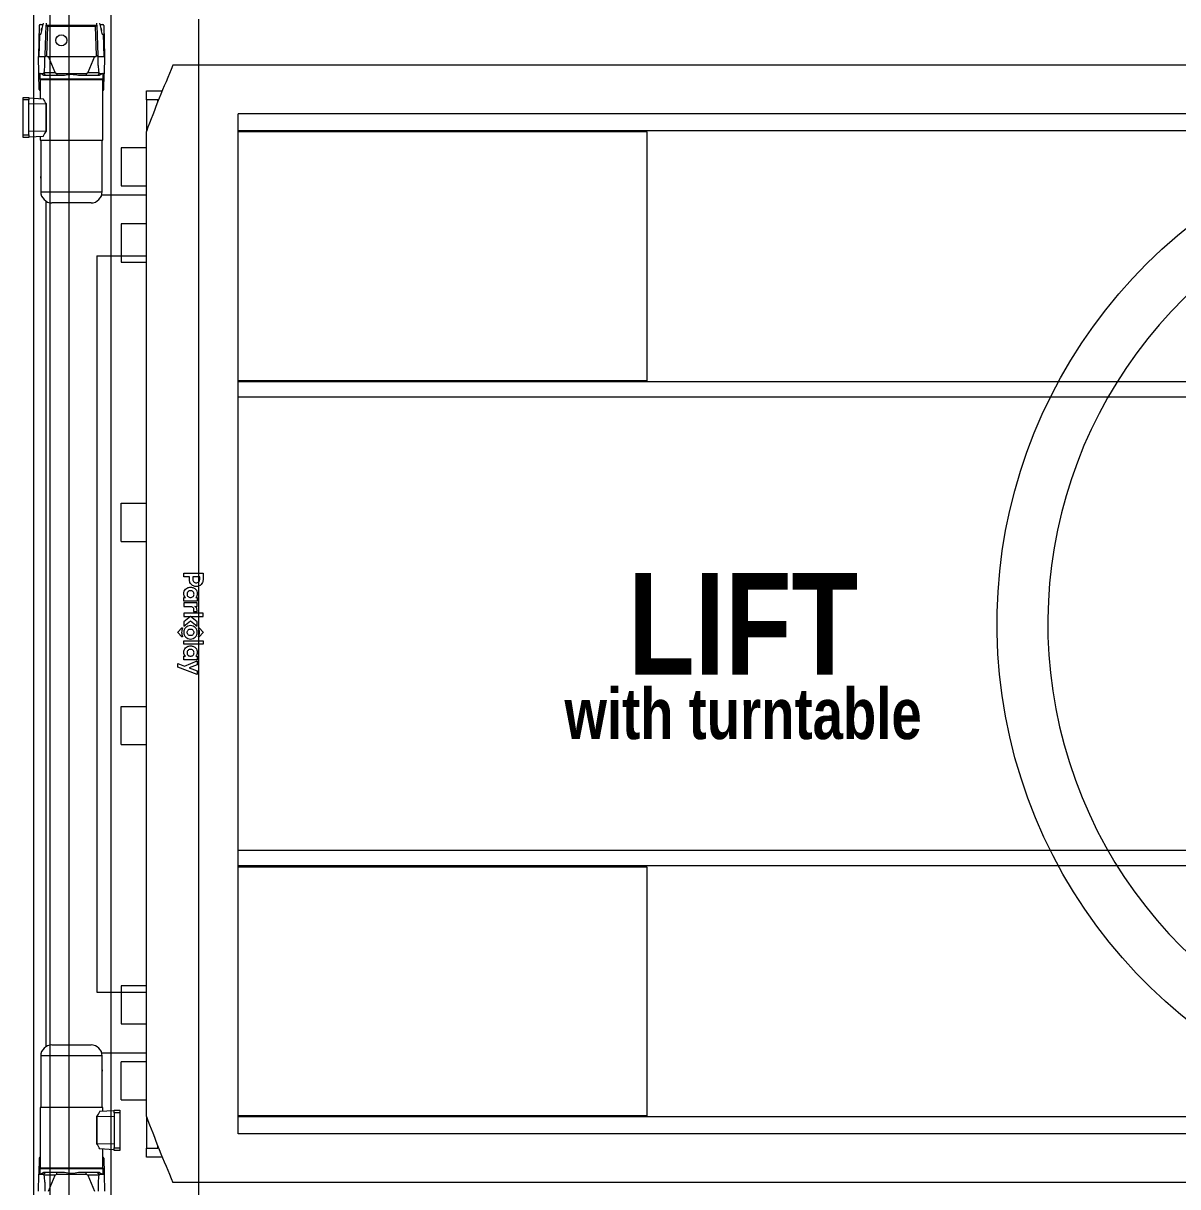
# Model space of a CAD drawing. Header units: inches. Extents: x 0 to 112, y 0 to 46.
# Drawn here: x 9.505 to 11.778, y 22.647 to 24.938 of the extents above; entities that cross this region are included whole.
import ezdxf

# ---------------------------------------------------------------- set-up
doc = ezdxf.new("R2010")
doc.units = ezdxf.units.IN
doc.header["$MEASUREMENT"] = 0
doc.set_wipeout_variables(frame=1)
for name, color, linetype in [('PK24-LABEL', 7, 'Continuous'), ('PK24-LOGO', 7, 'Continuous'), ('PK24E', 7, 'Continuous')]:
    doc.layers.add(name, color=color, linetype=linetype)
for name, color, linetype, true_color in [('PK24E-COMP-PALLET', 132, 'Continuous', 0x00b7c8), ('PK24E-SYS-LIFT', 31, 'Continuous', 0xffcc5a), ('PK24E-SYS-SHELF', 31, 'Continuous', 0xffcc5a)]:
    doc.layers.add(name, color=color, linetype=linetype, true_color=true_color)
doc.layers.add('PK24E-TTARROW', color=20, linetype='Continuous', lineweight=20, true_color=0xf54b32)
doc.styles.add('Impact', font='impact.ttf', dxfattribs={"height": 5})

# ---------------------------------------------------------------- blocks, each defined once
blk = doc.blocks.new('ELIFTTT-CHASIS--TOP-COMP-PKE24')
at = {"layer": 'PK24E-SYS-LIFT', "lineweight": 5}
for p, q in [((-288.64, 117.85), (-288.75, 111.75)), ((-288.44, 118.05), (-287.89, 118.05)), ((-287.46, 111.91), (-287.24, 117.91)), ((-287.22, 118.3), (-287.24, 117.91)), ((-286.95, 117.61), (-287.24, 117.91)), ((-287.24, 117.91), (-277.26, 117.91)), ((-286.95, 117.61), (-287.16, 111.91)), ((-277.55, 117.61), (-286.95, 117.61)), ((-277.26, 117.91), (-277.55, 117.61)), ((-277.34, 111.91), (-277.55, 117.61)), ((-277.26, 117.91), (-277.28, 118.3)), ((-277.26, 117.91), (-277.04, 111.91)), ((-276.61, 118.05), (-276.06, 118.05)), ((-275.86, 117.85), (-275.75, 111.75)), ((-288.56, 116.1), (-288.71, 111.75)), ((-288.54, 115.62), (-288.58, 115.63)), ((-288.56, 116.1), (-288.32, 116.1)), ((-276.18, 116.1), (-275.94, 116.1)), ((-275.79, 111.75), (-275.94, 116.1)), ((-288.62, 114.18), (-288.59, 114.17)), ((-288.83, 111.75), (-288.77, 108.41)), ((-288.83, 111.75), (-287.46, 111.75)), ((-287.53, 109.94), (-287.47, 111.69)), ((-287.47, 111.69), (-287.16, 111.91)), ((-287.46, 111.91), (-287.47, 111.69)), ((-287.09, 111.75), (-287.16, 111.91)), ((-287.09, 111.75), (-286.81, 111.75)), ((-285.44, 108.55), (-286.81, 111.75)), ((-286.81, 111.75), (-277.69, 111.75)), ((-277.69, 111.75), (-279.06, 108.55)), ((-277.69, 111.75), (-277.41, 111.75)), ((-277.41, 111.75), (-277.34, 111.91)), ((-277.03, 111.69), (-277.34, 111.91)), ((-277.04, 111.91), (-277.03, 111.69)), ((-277.04, 111.75), (-275.67, 111.75)), ((-276.97, 109.94), (-277.03, 111.69)), ((-275.73, 108.41), (-275.67, 111.75)), ((-288.77, 108.41), (-288.5, 108.14)), ((-288.77, 108.41), (-287.72, 108.41)), ((-288.64, 105.25), (-288.69, 108.33)), ((-288.5, 108.31), (-288.5, 107.35)), ((-287.72, 108.41), (-287.37, 108)), ((-287.37, 108), (-287.69, 108)), ((-287.67, 108.55), (-285.44, 108.55)), ((-285.07, 108), (-287.37, 108)), ((-285.44, 108.55), (-285.2, 108.41)), ((-285.2, 108.41), (-279.3, 108.41)), ((-285.2, 108.41), (-285.07, 108)), ((-283.65, 108), (-285.07, 108)), ((-279.43, 108), (-280.85, 108)), ((-279.3, 108.41), (-279.43, 108)), ((-277.13, 108), (-279.43, 108)), ((-279.3, 108.41), (-279.06, 108.55)), ((-279.06, 108.55), (-276.83, 108.55)), ((-276.78, 108.41), (-277.13, 108)), ((-276.81, 108), (-277.13, 108)), ((-276.78, 108.41), (-275.73, 108.41)), ((-276, 108.14), (-275.73, 108.41)), ((-276, 107.35), (-276, 108.31)), ((-275.86, 105.25), (-275.81, 108.33)), ((-288.5, 107.35), (-276, 107.35)), ((-288.4, 107.18), (-288.4, 103.44)), ((-288.4, 107.18), (-282.25, 107.18)), ((-282.25, 107.18), (-276.1, 107.18)), ((-276.1, 95.25), (-276.1, 107.18)), ((-291.75, 103.18), (-291.75, 103.68)), ((-291.75, 103.68), (-290.65, 103.68)), ((-291.75, 96.28), (-291.75, 103.18)), ((-290.65, 103.18), (-291.75, 103.18)), ((-290.65, 103.68), (-290.65, 103.18)), ((-290.65, 103.56), (-287.79, 103.41)), ((-290.65, 96.28), (-290.65, 103.18)), ((-288.44, 105.05), (-288.4, 105.05)), ((-276.1, 105.05), (-276.06, 105.05)), ((-290.65, 102.45), (-287.25, 102.38)), ((-287.25, 102.45), (-287.25, 102.38)), ((-287.25, 97.08), (-287.25, 102.38)), ((-287.25, 102.38), (-287.25, 102.38)), ((-287.2, 102.38), (-287.25, 102.38)), ((-287.2, 97.08), (-287.2, 102.38)), ((-161.2, 100.5), (-211.2, 100.5)), ((-211.2, 100.5), (-211.2, 84.5)), ((-161.2, 84.5), (-161.2, 100.5)), ((-291.75, 95.78), (-291.75, 96.28)), ((-291.75, 96.28), (-290.65, 96.28)), ((-290.65, 97), (-287.25, 97.08)), ((-290.65, 96.28), (-290.65, 95.78)), ((-287.25, 97.08), (-287.25, 97.08)), ((-287.25, 97.01), (-287.25, 97.08)), ((-287.2, 97.08), (-287.25, 97.08)), ((-290.65, 95.78), (-291.75, 95.78)), ((-290.65, 95.9), (-287.79, 96.05)), ((-288.4, 96.02), (-288.4, 95.25)), ((-288.4, 95.25), (-276.1, 95.25)), ((-288.3, 95.25), (-288.3, 88.12)), ((-276.2, 85.1), (-276.2, 95.25)), ((-288.3, 88.12), (-288.3, 87.8)), ((-288.3, 87.8), (-288.3, 85.1)), ((-288.3, 85.1), (-276.2, 85.1)), ((-287.25, -83.22), (-287.25, 83.22)), ((-278.4, 82.9), (-286.1, 82.9)), ((-276.28, 84.5), (-259.75, 84.5)), ((-259.75, 72.5), (-259.75, 84.5)), ((-259.75, 84.5), (-254.75, 84.5)), ((-254.75, 72.5), (-254.75, 84.5)), ((-254.75, 84.5), (-249.75, 84.5)), ((-249.75, 84.5), (-249.75, 72.5)), ((-211.2, 84.5), (-249.75, 84.5)), ((-68.85, 84.5), (-161.2, 84.5)), ((-277.25, 72.5), (-277.25, -72.5)), ((-277.25, 72.5), (-259.75, 72.5)), ((-254.75, 72.5), (-259.75, 72.5)), ((-249.75, 72.5), (-254.75, 72.5)), ((-249.75, 72.5), (-81.39, 72.5)), ((-277.25, -72.5), (-259.75, -72.5)), ((-259.75, -84.5), (-259.75, -72.5)), ((-259.75, -72.5), (-254.75, -72.5)), ((-254.75, -84.5), (-254.75, -72.5)), ((-254.75, -72.5), (-249.75, -72.5)), ((-249.75, -72.5), (-249.75, -84.5)), ((-81.39, -72.5), (-249.75, -72.5)), ((-286.1, -82.9), (-278.4, -82.9)), ((-276.28, -84.5), (-259.75, -84.5)), ((-254.75, -84.5), (-259.75, -84.5)), ((-249.75, -84.5), (-254.75, -84.5)), ((-249.75, -84.5), (-231.25, -84.5)), ((-231.25, -84.5), (-231.25, -100.5)), ((-141.25, -84.5), (-68.85, -84.5)), ((-141.25, -84.5), (-141.25, -100.5)), ((-288.3, -85.1), (-288.3, -95.25)), ((-276.2, -85.1), (-288.3, -85.1)), ((-276.2, -87.8), (-276.2, -85.1)), ((-276.2, -88.12), (-276.2, -87.8)), ((-276.2, -95.25), (-276.2, -88.12)), ((-288.4, -95.25), (-288.4, -107.18)), ((-276.1, -95.25), (-288.4, -95.25)), ((-273.85, -95.9), (-276.71, -96.05)), ((-276.1, -96.02), (-276.1, -95.25)), ((-273.85, -96.28), (-273.85, -95.78)), ((-273.85, -95.78), (-272.75, -95.78)), ((-272.75, -95.78), (-272.75, -96.28)), ((-277.3, -97.08), (-277.3, -102.38)), ((-277.3, -97.08), (-277.25, -97.08)), ((-273.85, -97), (-277.25, -97.08)), ((-277.25, -97.01), (-277.25, -97.08)), ((-277.25, -97.08), (-277.25, -102.38)), ((-277.25, -97.08), (-277.25, -97.08)), ((-272.75, -96.28), (-273.85, -96.28)), ((-273.85, -96.28), (-273.85, -103.18)), ((-272.75, -96.28), (-272.75, -103.18)), ((-231.25, -100.5), (-141.25, -100.5)), ((-277.3, -102.38), (-277.25, -102.38)), ((-273.85, -102.45), (-277.25, -102.38)), ((-277.25, -102.38), (-277.25, -102.38)), ((-277.25, -102.45), (-277.25, -102.38)), ((-288.64, -105.25), (-288.69, -108.33)), ((-288.4, -105.05), (-288.44, -105.05)), ((-273.85, -103.56), (-276.71, -103.41)), ((-276.1, -107.18), (-276.1, -103.44)), ((-276.06, -105.05), (-276.1, -105.05)), ((-275.86, -105.25), (-275.81, -108.33)), ((-273.85, -103.18), (-272.75, -103.18)), ((-273.85, -103.68), (-273.85, -103.18)), ((-272.75, -103.68), (-273.85, -103.68)), ((-272.75, -103.18), (-272.75, -103.68)), ((-288.5, -107.35), (-288.5, -108.31)), ((-276, -107.35), (-288.5, -107.35)), ((-282.25, -107.18), (-288.4, -107.18)), ((-276.1, -107.18), (-282.25, -107.18)), ((-276, -108.31), (-276, -107.35)), ((-288.77, -108.41), (-288.83, -111.75)), ((-288.5, -108.14), (-288.77, -108.41)), ((-287.72, -108.41), (-288.77, -108.41)), ((-287.72, -108.41), (-287.37, -108)), ((-287.69, -108), (-287.37, -108)), ((-285.44, -108.55), (-287.67, -108.55)), ((-287.53, -109.94), (-287.47, -111.69)), ((-287.37, -108), (-285.07, -108)), ((-286.81, -111.75), (-285.44, -108.55)), ((-285.2, -108.41), (-285.44, -108.55)), ((-285.2, -108.41), (-285.07, -108)), ((-279.3, -108.41), (-285.2, -108.41)), ((-285.07, -108), (-283.65, -108)), ((-280.85, -108), (-279.43, -108)), ((-279.3, -108.41), (-279.43, -108)), ((-279.43, -108), (-277.13, -108)), ((-279.06, -108.55), (-279.3, -108.41)), ((-279.06, -108.55), (-277.69, -111.75)), ((-276.83, -108.55), (-279.06, -108.55)), ((-276.78, -108.41), (-277.13, -108)), ((-277.13, -108), (-276.81, -108)), ((-276.97, -109.94), (-277.03, -111.69)), ((-275.73, -108.41), (-276.78, -108.41)), ((-275.73, -108.41), (-276, -108.14)), ((-275.67, -111.75), (-275.73, -108.41))]:
    blk.add_line(p, q, dxfattribs=at)
for centre, radius in [((-284.25, 114.91), 1.1), ((0, 0), 109)]:
    blk.add_circle(centre, radius, dxfattribs=at)
for centre, radius, start, end in [((-288.44, 117.85), 0.2, 90, 179), ((-287.75, 117), 0.45, 132.2453, 204.5747), ((-276.75, 117), 0.45, 335.4253, 47.7547), ((-276.06, 117.85), 0.2, 1, 90), ((-282.25, 101.91), 6.25, 77.0707, 102.9293), ((-288.3, 107.35), 0.2, 180, 240), ((-276.2, 107.35), 0.2, 300, 0), ((-288.44, 105.25), 0.2, 181, 270), ((-276.06, 105.25), 0.2, 270, 359), ((-282.25, 106.03), 6.15, 215.6016, 216.4055), ((-282.25, 93.43), 6.15, 143.5945, 144.3984), ((-286.1, 85.1), 2.2, 180, 270), ((-278.4, 85.1), 2.2, 270, 0), ((-286.1, -85.1), 2.2, 90, 180), ((-278.4, -85.1), 2.2, 0, 90), ((-282.25, -93.43), 6.15, 323.5945, 324.3984), ((-282.25, -106.03), 6.15, 35.6016, 36.4055), ((-288.44, -105.25), 0.2, 90, 179), ((-276.06, -105.25), 0.2, 1, 90), ((-288.3, -107.35), 0.2, 120, 180), ((-276.2, -107.35), 0.2, 0, 60), ((-282.25, -101.91), 6.25, 257.0707, 282.9293)]:
    blk.add_arc(centre, radius, start, end, dxfattribs=at)
for centre, major_axis, ratio, start_param, end_param in [((-258.83, 111.06), (0, 29.91), 0.99939, 1.327153, 1.396535), ((-305.67, 111.06), (0, 29.91), 0.99939, 4.886651, 4.956033), ((-259.13, 85.52), (-26.34, 26.35), 0.507159, 0.207962, 0.215452), ((-259.93, 27.64), (-17.65, 106.42), 0.210216, 0.652517, 0.672911), ((-304.57, 27.64), (17.65, 106.42), 0.210212, 5.610299, 5.630699), ((-305.37, 85.52), (26.34, 26.35), 0.507143, 6.067743, 6.075233), ((-282.25, 105.66), (-4.43, 4.6), 0.92858, 1.214489, 1.388243), ((-282.25, 93.8), (4.43, 4.6), 0.92858, 1.75335, 1.927104), ((-282.25, -93.8), (4.43, 4.6), 0.92858, 4.894943, 5.068696), ((-282.25, -105.66), (-4.43, 4.6), 0.92858, 4.356082, 4.529835), ((-259.13, -85.52), (26.34, 26.35), 0.507143, 2.92615, 2.93364), ((-259.93, -27.64), (17.65, 106.42), 0.210212, 2.468706, 2.489106), ((-304.57, -27.64), (-17.65, 106.42), 0.210216, 3.79411, 3.814504), ((-305.37, -85.52), (-26.34, 26.35), 0.507159, 3.349555, 3.357045)]:
    blk.add_ellipse(centre, major_axis=major_axis, ratio=ratio, start_param=start_param, end_param=end_param, dxfattribs=at)
for points, knots in [([(-288.61, 114.18), (-288.61, 114.18), (-288.61, 114.16), (-288.61, 114.22), (-288.6, 114.37), (-288.6, 114.62), (-288.6, 114.9), (-288.59, 115.18), (-288.59, 115.43), (-288.58, 115.58), (-288.58, 115.64), (-288.58, 115.63), (-288.58, 115.63)], [0, 0, 0, 0, 0.000422, 0.125216, 0.249969, 0.374831, 0.499914, 0.625089, 0.750116, 0.875001, 0.999834, 1, 1, 1, 1]), ([(-288.58, 115.24), (-288.58, 115.23), (-288.58, 115.15), (-288.59, 114.97), (-288.6, 114.73), (-288.6, 114.53), (-288.6, 114.43), (-288.6, 114.39)], [0, 0, 0, 0, 0.041978, 0.306281, 0.570431, 0.834353, 1, 1, 1, 1]), ([(-288.58, 114.19), (-288.58, 114.19), (-288.57, 114.2), (-288.56, 114.28), (-288.54, 114.44), (-288.53, 114.66), (-288.51, 114.9), (-288.51, 115.15), (-288.51, 115.36), (-288.52, 115.53), (-288.53, 115.62), (-288.53, 115.62), (-288.54, 115.61)], [0, 0, 0, 0, 0.009511, 0.124893, 0.240611, 0.356456, 0.472081, 0.587302, 0.702221, 0.817124, 0.932235, 1, 1, 1, 1]), ([(-288.26, 116.25), (-288.27, 116.21), (-288.29, 116.14), (-288.31, 116.1), (-288.31, 116.1), (-288.32, 116.1)], [0, 0, 0, 0, 0.432931, 0.865827, 1, 1, 1, 1]), ([(-276.18, 116.1), (-276.19, 116.11), (-276.21, 116.12), (-276.22, 116.18), (-276.23, 116.23), (-276.24, 116.25)], [0, 0, 0, 0, 0.43316, 0.866325, 1, 1, 1, 1]), ([(-288.6, 114.39), (-288.6, 114.33), (-288.6, 114.24), (-288.59, 114.21), (-288.59, 114.2)], [0, 0, 0, 0, 0.571187, 1, 1, 1, 1]), ([(-287.69, 108), (-287.78, 108.05), (-288, 108.18), (-288.21, 108.29), (-288.35, 108.34), (-288.43, 108.36), (-288.47, 108.35), (-288.5, 108.34), (-288.5, 108.31), (-288.5, 108.31)], [0, 0, 0, 0, 0.189659, 0.44506, 0.57653, 0.707999, 0.799497, 0.930008, 1, 1, 1, 1]), ([(-276, 108.31), (-276, 108.31), (-276, 108.34), (-276.02, 108.35), (-276.08, 108.36), (-276.16, 108.34), (-276.27, 108.29), (-276.41, 108.23), (-276.58, 108.14), (-276.73, 108.05), (-276.81, 108)], [0, 0, 0, 0, 0.053259, 0.184632, 0.316005, 0.44367, 0.571338, 0.702705, 0.834078, 1, 1, 1, 1]), ([(-288.3, 87.8), (-288.3, 87.8), (-288.3, 87.81), (-288.3, 87.83), (-288.3, 87.87), (-288.3, 87.92), (-288.3, 87.98), (-288.3, 88.03), (-288.3, 88.08), (-288.3, 88.11), (-288.3, 88.12), (-288.3, 88.12), (-288.3, 88.12)], [0, 0, 0, 0, 0.106425, 0.212833, 0.319705, 0.427399, 0.535627, 0.64388, 0.751778, 0.859172, 0.966191, 1, 1, 1, 1]), ([(-276.2, -87.8), (-276.2, -87.8), (-276.2, -87.81), (-276.2, -87.83), (-276.2, -87.87), (-276.2, -87.92), (-276.2, -87.98), (-276.2, -88.03), (-276.2, -88.08), (-276.2, -88.11), (-276.2, -88.12), (-276.2, -88.12), (-276.2, -88.12)], [0, 0, 0, 0, 0.106425, 0.212833, 0.319704, 0.427399, 0.535627, 0.643879, 0.751778, 0.859172, 0.966191, 1, 1, 1, 1]), ([(-288.5, -108.31), (-288.5, -108.31), (-288.5, -108.34), (-288.48, -108.35), (-288.42, -108.36), (-288.34, -108.34), (-288.23, -108.29), (-288.09, -108.23), (-287.92, -108.14), (-287.77, -108.05), (-287.69, -108)], [0, 0, 0, 0, 0.053259, 0.184632, 0.316005, 0.44367, 0.571338, 0.702705, 0.834078, 1, 1, 1, 1]), ([(-276.81, -108), (-276.72, -108.05), (-276.5, -108.18), (-276.29, -108.29), (-276.15, -108.34), (-276.07, -108.36), (-276.03, -108.35), (-276, -108.34), (-276, -108.31), (-276, -108.31)], [0, 0, 0, 0, 0.189659, 0.44506, 0.57653, 0.707999, 0.799497, 0.930008, 1, 1, 1, 1])]:
    blk.add_open_spline(points, degree=3, knots=knots, dxfattribs=at)
blk = doc.blocks.new('ELIFTTT-TT--TOP-COMP-PKE24')
at = {"layer": 'PK24E-SYS-LIFT', "lineweight": 5}
for p, q in [((-267.5, 103.22), (-267.5, 105)), ((-267.5, 105), (-258.3, 105)), ((-265.25, 103.22), (-267.5, 103.22)), ((-267.5, 103.22), (-267.5, -103.22)), ((-265.25, 94), (-265.25, 103.22)), ((-258.3, 103.22), (-262.25, 103.22)), ((-262.25, 103.22), (-262.25, 94)), ((-258.3, 105), (-258.3, 103.22)), ((-258.3, 103.22), (-258.3, -103.22)), ((-262.25, 94), (-265.25, 94)), ((-265.25, 94), (-265.25, -94)), ((-262.25, 94), (-262.25, -94)), ((-257.8, 75.2), (-257.8, 94.8)), ((-253, 95), (-257.6, 95)), ((-257.6, 95), (-257.6, 75)), ((-253, 75), (-253, 95)), ((-252.8, 94.8), (-252.8, 75.2)), ((-267.5, 93.75), (-272.5, 93.75)), ((-272.5, 93.75), (-272.5, 86.25)), ((-219.25, 89.5), (-219.25, 84.5)), ((-211.75, 89.5), (-219.25, 89.5)), ((-211.75, 84.5), (-211.75, 89.5)), ((-204.25, 89.5), (-204.25, 84.5)), ((-196.75, 89.5), (-204.25, 89.5)), ((-196.75, 84.5), (-196.75, 89.5)), ((-257.8, 88), (-258.3, 88)), ((-272.5, 86.25), (-267.5, 86.25)), ((-230.5, 84.5), (-230.5, -84.5)), ((230.5, 84.5), (-230.5, 84.5)), ((-258.3, 82), (-257.8, 82)), ((-267.5, 78.75), (-272.5, 78.75)), ((-272.5, 78.75), (-272.5, 71.25)), ((-257.6, 75), (-253, 75)), ((-87.6, 74.5), (-220.5, 74.5)), ((-220.5, 74.5), (-220.5, -74.5)), ((-87.6, -74.5), (-87.6, 74.5)), ((77.6, 74.5), (-77.6, 74.5)), ((-77.6, 74.5), (-77.6, -74.5)), ((-272.5, 71.25), (-267.5, 71.25)), ((-258.3, 67.75), (-230.5, 67.75)), ((-230.5, 59.75), (-258.3, 59.75)), ((-257.8, 32.7), (-257.8, 52.3)), ((-253, 52.5), (-257.6, 52.5)), ((-257.6, 52.5), (-257.6, 32.5)), ((-253, 32.5), (-253, 52.5)), ((-252.8, 52.3), (-252.8, 32.7)), ((-257.8, 45.5), (-258.3, 45.5)), ((-258.3, 39.5), (-257.8, 39.5)), ((-257.6, 32.5), (-253, 32.5)), ((-272.5, 16.25), (-272.5, 23.75)), ((-272.5, 23.75), (-267.5, 23.75)), ((-272.5, 16.25), (-267.5, 16.25)), ((-257.8, -9.8), (-257.8, 9.8)), ((-253, 10), (-257.6, 10)), ((-257.6, 10), (-257.6, -10)), ((-253, -10), (-253, 10)), ((-252.8, 9.8), (-252.8, -9.8)), ((-257.8, 3), (-258.3, 3)), ((-87.6, 2.25), (-220, 2.25)), ((-220, 2.25), (-220, -2.25)), ((-59.96, 2.25), (-77.6, 2.25)), ((-220, -2.25), (-87.6, -2.25)), ((-77.6, -2.25), (-59.96, -2.25)), ((-258.3, -3), (-257.8, -3)), ((-257.6, -10), (-253, -10)), ((-272.5, -16.25), (-267.5, -16.25)), ((-272.5, -23.75), (-272.5, -16.25)), ((-272.5, -23.75), (-267.5, -23.75)), ((-257.8, -52.3), (-257.8, -32.7)), ((-253, -32.5), (-257.6, -32.5)), ((-257.6, -32.5), (-257.6, -52.5)), ((-253, -52.5), (-253, -32.5)), ((-252.8, -32.7), (-252.8, -52.3)), ((-257.8, -39.5), (-258.3, -39.5)), ((-258.3, -45.5), (-257.8, -45.5)), ((-257.6, -52.5), (-253, -52.5)), ((-258.3, -59.75), (-230.5, -59.75)), ((-230.5, -67.75), (-258.3, -67.75)), ((-267.5, -71.25), (-272.5, -71.25)), ((-272.5, -71.25), (-272.5, -78.75)), ((-257.8, -94.8), (-257.8, -75.2)), ((-253, -75), (-257.6, -75)), ((-257.6, -75), (-257.6, -95)), ((-253, -95), (-253, -75)), ((-252.8, -75.2), (-252.8, -94.8)), ((-220.5, -74.5), (-87.6, -74.5)), ((-77.6, -74.5), (77.6, -74.5)), ((-272.5, -78.75), (-267.5, -78.75)), ((-257.8, -82), (-258.3, -82)), ((230.5, -84.5), (-230.5, -84.5)), ((-219.25, -84.5), (-219.25, -89.5)), ((-211.75, -89.5), (-211.75, -84.5)), ((-204.25, -84.5), (-204.25, -89.5)), ((-196.75, -89.5), (-196.75, -84.5)), ((-267.5, -86.25), (-272.5, -86.25)), ((-272.5, -93.75), (-272.5, -86.25)), ((-258.3, -88), (-257.8, -88)), ((-211.75, -89.5), (-219.25, -89.5)), ((-196.75, -89.5), (-204.25, -89.5)), ((-272.5, -93.75), (-267.5, -93.75)), ((-265.25, -94), (-262.25, -94)), ((-265.25, -103.22), (-265.25, -94)), ((-262.25, -94), (-262.25, -103.22)), ((-257.6, -95), (-253, -95)), ((-267.5, -103.22), (-265.25, -103.22)), ((-267.5, -105), (-267.5, -103.22)), ((-258.3, -105), (-267.5, -105)), ((-262.25, -103.22), (-258.3, -103.22)), ((-258.3, -103.22), (-258.3, -105))]:
    blk.add_line(p, q, dxfattribs=at)
for centre, radius, start, end in [((0, 0), 109, 50.8258, 129.1742), ((-257.6, 94.8), 0.2, 90, 180), ((-253, 94.8), 0.2, 0, 90), ((-257.6, 75.2), 0.2, 180, 270), ((-253, 75.2), 0.2, 270, 0), ((0, 0), 109, 143.482, 178.8172), ((-257.6, 52.3), 0.2, 90, 180), ((-253, 52.3), 0.2, 0, 90), ((-257.6, 32.7), 0.2, 180, 270), ((-253, 32.7), 0.2, 270, 0), ((-257.6, 9.8), 0.2, 90, 180), ((-253, 9.8), 0.2, 0, 90), ((0, 0), 109, 181.1828, 216.518), ((-257.6, -9.8), 0.2, 180, 270), ((-253, -9.8), 0.2, 270, 0), ((-257.6, -32.7), 0.2, 90, 180), ((-253, -32.7), 0.2, 0, 90), ((-257.6, -52.3), 0.2, 180, 270), ((-253, -52.3), 0.2, 270, 0), ((-257.6, -75.2), 0.2, 90, 180), ((-253, -75.2), 0.2, 0, 90), ((0, 0), 109, 230.8258, 309.1742), ((-257.6, -94.8), 0.2, 180, 270), ((-253, -94.8), 0.2, 270, 0)]:
    blk.add_arc(centre, radius, start, end, dxfattribs=at)
blk = doc.blocks.new('LOGO----DECOR-PK24')
at = {"layer": 'PK24-LOGO', "lineweight": 5}
for p, q in [((-10, 2.13), (-8.71, 2.13)), ((-10, -1.62), (-10, 2.13)), ((-9.29, 1.47), (-9.29, 0.11)), ((-8.76, 1.47), (-9.29, 1.47)), ((-9.29, 0.11), (-8.76, 0.11)), ((-8.61, 1.46), (-8.76, 1.47)), ((-8.76, 0.11), (-8.61, 0.13)), ((-8.71, 2.13), (-8.43, 2.11)), ((-8.48, 1.42), (-8.61, 1.46)), ((-8.61, 0.13), (-8.48, 0.17)), ((-8.36, 1.35), (-8.48, 1.42)), ((-8.48, 0.17), (-8.36, 0.23)), ((-8.43, 2.11), (-8.3, 2.07)), ((-8.26, 1.27), (-8.36, 1.35)), ((-8.36, 0.23), (-8.26, 0.31)), ((-8.3, 2.07), (-8.17, 2.03)), ((-8.19, 1.17), (-8.26, 1.27)), ((-8.26, 0.31), (-8.19, 0.41)), ((-8.13, 1.05), (-8.19, 1.17)), ((-8.19, 0.41), (-8.13, 0.53)), ((-8.17, 2.03), (-7.94, 1.9)), ((-8.09, 0.93), (-8.13, 1.05)), ((-8.13, 0.53), (-8.09, 0.66)), ((-8.08, 0.79), (-8.09, 0.93)), ((-8.09, 0.66), (-8.08, 0.79)), ((-7.94, 1.9), (-7.74, 1.74)), ((-7.74, 1.74), (-7.58, 1.55)), ((-7.58, 0.04), (-7.74, -0.16)), ((-7.58, 1.55), (-7.46, 1.32)), ((-7.46, 0.27), (-7.58, 0.04)), ((-7.46, 1.32), (-7.38, 1.06)), ((-7.38, 0.52), (-7.46, 0.27)), ((-7.38, 1.06), (-7.36, 0.79)), ((-7.36, 0.79), (-7.38, 0.52)), ((-7.19, -0.02), (-7.16, 0.13)), ((-7.16, 0.13), (-7.11, 0.26)), ((-7.11, 0.26), (-6.98, 0.49)), ((-6.98, 0.49), (-6.82, 0.68)), ((-6.82, 0.68), (-6.62, 0.82)), ((-6.62, 0.82), (-6.41, 0.92)), ((-6.42, 0.06), (-6.48, -0.05)), ((-6.33, 0.17), (-6.42, 0.06)), ((-6.41, 0.92), (-6.19, 0.98)), ((-6.23, 0.25), (-6.33, 0.17)), ((-6.11, 0.31), (-6.23, 0.25)), ((-6.19, 0.98), (-5.97, 1)), ((-5.98, 0.35), (-6.11, 0.31)), ((-5.84, 0.36), (-5.98, 0.35)), ((-5.97, 1), (-5.74, 0.98)), ((-5.71, 0.35), (-5.84, 0.36)), ((-5.74, 0.98), (-5.53, 0.92)), ((-5.58, 0.31), (-5.71, 0.35)), ((-5.47, 0.24), (-5.58, 0.31)), ((-5.53, 0.92), (-5.35, 0.82)), ((-5.37, 0.16), (-5.47, 0.24)), ((-5.29, 0.06), (-5.37, 0.16)), ((-5.35, 0.82), (-5.21, 0.7)), ((-5.23, -0.06), (-5.29, 0.06)), ((-5.21, 0.7), (-5.21, 0.95)), ((-5.21, 0.95), (-4.5, 0.95)), ((-4.5, 0.95), (-4.5, -1.62)), ((-3.41, 0.95), (-4.11, 0.95)), ((-4.11, 0.95), (-4.11, -1.62)), ((-3.41, 0.53), (-3.41, 0.95)), ((-3.36, 0.62), (-3.41, 0.53)), ((-3.37, -0.03), (-3.32, 0.06)), ((-3.29, 0.71), (-3.36, 0.62)), ((-3.32, 0.06), (-3.26, 0.13)), ((-3.22, 0.78), (-3.29, 0.71)), ((-3.26, 0.13), (-3.19, 0.19)), ((-3.14, 0.84), (-3.22, 0.78)), ((-3.19, 0.19), (-3.11, 0.23)), ((-3.05, 0.89), (-3.14, 0.84)), ((-3.11, 0.23), (-3.02, 0.26)), ((-2.94, 0.92), (-3.05, 0.89)), ((-3.02, 0.26), (-2.92, 0.27)), ((-2.83, 0.94), (-2.94, 0.92)), ((-2.92, 0.27), (-2.42, 0.27)), ((-2.7, 0.95), (-2.83, 0.94)), ((-2.42, 0.95), (-2.7, 0.95)), ((-2.42, 0.27), (-2.42, 0.95)), ((-1.42, 2.13), (-2.13, 2.13)), ((-2.13, 2.13), (-2.13, -1.62)), ((-1.42, -1.62), (-1.42, 2.13)), ((-0.37, 0.95), (-1.42, -0.33)), ((-0.61, -0.33), (0.44, 0.95)), ((0.44, 0.95), (-0.37, 0.95)), ((0.44, 0.19), (0.36, -0.06)), ((0.56, 0.41), (0.44, 0.19)), ((0.72, 0.61), (0.56, 0.41)), ((0.92, 0.77), (0.72, 0.61)), ((0.77, 1.32), (0.79, 1.37)), ((0.78, 1.26), (0.77, 1.32)), ((0.81, 1.24), (0.78, 1.26)), ((0.79, 1.37), (1.61, 2.19)), ((0.85, 1.23), (0.81, 1.24)), ((0.89, 1.24), (0.85, 1.23)), ((1.07, 1.32), (0.89, 1.24)), ((1.15, 0.9), (0.92, 0.77)), ((1.27, 1.37), (1.07, 1.32)), ((1.07, -0.08), (1.13, 0.03)), ((1.13, 0.03), (1.21, 0.12)), ((1.4, 0.98), (1.15, 0.9)), ((1.21, 0.12), (1.3, 0.2)), ((1.46, 1.41), (1.27, 1.37)), ((1.3, 0.2), (1.41, 0.26)), ((1.67, 1), (1.4, 0.98)), ((1.41, 0.26), (1.54, 0.3)), ((1.67, 1.42), (1.46, 1.41)), ((1.54, 0.3), (1.67, 0.31)), ((1.61, 2.19), (1.67, 2.21)), ((1.67, 2.21), (1.73, 2.19)), ((1.87, 1.41), (1.67, 1.42)), ((1.94, 0.98), (1.67, 1)), ((1.67, 0.31), (1.8, 0.3)), ((1.73, 2.19), (2.54, 1.37)), ((1.8, 0.3), (1.92, 0.26)), ((2.07, 1.37), (1.87, 1.41)), ((1.92, 0.26), (2.03, 0.2)), ((2.19, 0.9), (1.94, 0.98)), ((2.03, 0.2), (2.13, 0.12)), ((2.26, 1.32), (2.07, 1.37)), ((2.13, 0.12), (2.2, 0.03)), ((2.41, 0.77), (2.19, 0.9)), ((2.2, 0.03), (2.26, -0.08)), ((2.45, 1.24), (2.26, 1.32)), ((2.61, 0.61), (2.41, 0.77)), ((2.48, 1.23), (2.45, 1.24)), ((2.52, 1.24), (2.48, 1.23)), ((2.55, 1.26), (2.52, 1.24)), ((2.54, 1.37), (2.57, 1.32)), ((2.57, 1.32), (2.55, 1.26)), ((2.78, 0.41), (2.61, 0.61)), ((2.9, 0.19), (2.78, 0.41)), ((2.98, -0.06), (2.9, 0.19)), ((3.31, 2.13), (4.01, 2.13)), ((3.31, -1.62), (3.31, 2.13)), ((4.01, 2.13), (4.01, -1.62)), ((4.37, -0.02), (4.4, 0.13)), ((4.4, 0.13), (4.45, 0.26)), ((4.45, 0.26), (4.58, 0.49)), ((4.58, 0.49), (4.74, 0.68)), ((4.74, 0.68), (4.93, 0.82)), ((4.93, 0.82), (5.15, 0.92)), ((5.14, 0.06), (5.08, -0.05)), ((5.23, 0.17), (5.14, 0.06)), ((5.15, 0.92), (5.37, 0.98)), ((5.33, 0.25), (5.23, 0.17)), ((5.45, 0.31), (5.33, 0.25)), ((5.37, 0.98), (5.59, 1)), ((5.58, 0.35), (5.45, 0.31)), ((5.72, 0.36), (5.58, 0.35)), ((5.59, 1), (5.82, 0.98)), ((5.85, 0.35), (5.72, 0.36)), ((5.82, 0.98), (6.03, 0.92)), ((5.98, 0.31), (5.85, 0.35)), ((6.09, 0.24), (5.98, 0.31)), ((6.03, 0.92), (6.21, 0.82)), ((6.19, 0.16), (6.09, 0.24)), ((6.27, 0.06), (6.19, 0.16)), ((6.21, 0.82), (6.35, 0.7)), ((6.32, -0.06), (6.27, 0.06)), ((6.35, 0.7), (6.35, 0.95)), ((6.35, 0.95), (7.06, 0.95)), ((7.06, 0.95), (7.06, -1.62)), ((8.33, -1.51), (7.31, 0.95)), ((7.31, 0.95), (8.05, 0.95)), ((8.05, 0.95), (8.68, -0.63)), ((10, 0.95), (8.51, -2.81)), ((8.68, -0.63), (9.27, 0.95)), ((9.27, 0.95), (10, 0.95)), ((-9.29, -1.62), (-10, -1.62)), ((-8.71, -0.55), (-9.29, -0.55)), ((-9.29, -0.55), (-9.29, -1.62)), ((-8.43, -0.52), (-8.71, -0.55)), ((-8.3, -0.49), (-8.43, -0.52)), ((-8.17, -0.44), (-8.3, -0.49)), ((-7.94, -0.32), (-8.17, -0.44)), ((-7.74, -0.16), (-7.94, -0.32)), ((-7.22, -0.33), (-7.21, -0.17)), ((-7.21, -0.5), (-7.22, -0.33)), ((-7.21, -0.17), (-7.19, -0.02)), ((-7.19, -0.65), (-7.21, -0.5)), ((-7.16, -0.79), (-7.19, -0.65)), ((-7.1, -0.92), (-7.16, -0.79)), ((-6.97, -1.15), (-7.1, -0.92)), ((-6.81, -1.34), (-6.97, -1.15)), ((-6.62, -1.48), (-6.81, -1.34)), ((-6.41, -1.59), (-6.62, -1.48)), ((-6.52, -0.18), (-6.53, -0.33)), ((-6.53, -0.33), (-6.52, -0.47)), ((-6.48, -0.05), (-6.52, -0.18)), ((-6.52, -0.47), (-6.48, -0.6)), ((-6.48, -0.6), (-6.42, -0.72)), ((-6.42, -0.72), (-6.33, -0.82)), ((-6.19, -1.65), (-6.41, -1.59)), ((-6.33, -0.82), (-6.23, -0.9)), ((-6.23, -0.9), (-6.11, -0.97)), ((-5.98, -1.67), (-6.19, -1.65)), ((-6.11, -0.97), (-5.98, -1.01)), ((-5.98, -1.01), (-5.84, -1.02)), ((-5.74, -1.65), (-5.98, -1.67)), ((-5.84, -1.02), (-5.71, -1.01)), ((-5.53, -1.57), (-5.74, -1.65)), ((-5.71, -1.01), (-5.58, -0.97)), ((-5.58, -0.97), (-5.47, -0.9)), ((-5.35, -1.47), (-5.53, -1.57)), ((-5.47, -0.9), (-5.37, -0.82)), ((-5.37, -0.82), (-5.29, -0.72)), ((-5.21, -1.33), (-5.35, -1.47)), ((-5.29, -0.72), (-5.23, -0.6)), ((-5.2, -0.19), (-5.23, -0.06)), ((-5.23, -0.6), (-5.2, -0.47)), ((-5.21, -1.62), (-5.21, -1.33)), ((-5.21, -1.33), (-5.21, -1.33)), ((-4.5, -1.62), (-5.21, -1.62)), ((-5.19, -0.33), (-5.2, -0.19)), ((-5.2, -0.47), (-5.19, -0.33)), ((-4.11, -1.62), (-3.41, -1.62)), ((-3.41, -0.21), (-3.4, -0.12)), ((-3.41, -1.62), (-3.41, -0.21)), ((-3.4, -0.12), (-3.37, -0.03)), ((-2.13, -1.62), (-1.42, -1.62)), ((-1.42, -0.33), (-0.37, -1.62)), ((0.44, -1.62), (-0.61, -0.33)), ((-0.37, -1.62), (0.44, -1.62)), ((0.36, -0.06), (0.33, -0.33)), ((0.33, -0.33), (0.36, -0.6)), ((0.36, -0.6), (0.44, -0.85)), ((0.44, -0.85), (0.56, -1.08)), ((0.56, -1.08), (0.72, -1.28)), ((0.72, -1.28), (0.92, -1.44)), ((0.77, -1.98), (0.78, -1.93)), ((0.79, -2.04), (0.77, -1.98)), ((0.78, -1.93), (0.81, -1.9)), ((1.61, -2.85), (0.79, -2.04)), ((0.81, -1.9), (0.85, -1.89)), ((0.85, -1.89), (0.89, -1.9)), ((0.89, -1.9), (1.07, -1.98)), ((0.92, -1.44), (1.15, -1.56)), ((1.02, -0.33), (1.03, -0.2)), ((1.03, -0.46), (1.02, -0.33)), ((1.03, -0.2), (1.07, -0.08)), ((1.07, -0.59), (1.03, -0.46)), ((1.13, -0.7), (1.07, -0.59)), ((1.07, -1.98), (1.27, -2.04)), ((1.21, -0.79), (1.13, -0.7)), ((1.15, -1.56), (1.4, -1.64)), ((1.3, -0.87), (1.21, -0.79)), ((1.27, -2.04), (1.46, -2.07)), ((1.41, -0.93), (1.3, -0.87)), ((1.4, -1.64), (1.67, -1.67)), ((1.54, -0.97), (1.41, -0.93)), ((1.46, -2.07), (1.67, -2.09)), ((1.67, -0.98), (1.54, -0.97)), ((1.8, -0.97), (1.67, -0.98)), ((1.67, -1.67), (1.94, -1.64)), ((1.67, -2.09), (1.87, -2.07)), ((2.54, -2.04), (1.73, -2.85)), ((1.92, -0.93), (1.8, -0.97)), ((1.87, -2.07), (2.07, -2.04)), ((2.03, -0.87), (1.92, -0.93)), ((1.94, -1.64), (2.19, -1.56)), ((2.13, -0.79), (2.03, -0.87)), ((2.07, -2.04), (2.26, -1.98)), ((2.2, -0.7), (2.13, -0.79)), ((2.19, -1.56), (2.41, -1.44)), ((2.26, -0.59), (2.2, -0.7)), ((2.26, -0.08), (2.3, -0.2)), ((2.3, -0.46), (2.26, -0.59)), ((2.26, -1.98), (2.45, -1.9)), ((2.3, -0.2), (2.31, -0.33)), ((2.31, -0.33), (2.3, -0.46)), ((2.41, -1.44), (2.61, -1.28)), ((2.45, -1.9), (2.48, -1.89)), ((2.48, -1.89), (2.52, -1.9)), ((2.52, -1.9), (2.55, -1.93)), ((2.57, -1.98), (2.54, -2.04)), ((2.55, -1.93), (2.57, -1.98)), ((2.61, -1.28), (2.78, -1.08)), ((2.78, -1.08), (2.9, -0.85)), ((2.9, -0.85), (2.98, -0.6)), ((3, -0.33), (2.98, -0.06)), ((2.98, -0.6), (3, -0.33)), ((4.01, -1.62), (3.31, -1.62)), ((4.34, -0.17), (4.37, -0.02)), ((4.34, -0.33), (4.34, -0.17)), ((4.34, -0.5), (4.34, -0.33)), ((4.37, -0.65), (4.34, -0.5)), ((4.4, -0.79), (4.37, -0.65)), ((4.46, -0.92), (4.4, -0.79)), ((4.59, -1.15), (4.46, -0.92)), ((4.75, -1.34), (4.59, -1.15)), ((4.94, -1.48), (4.75, -1.34)), ((5.15, -1.59), (4.94, -1.48)), ((5.04, -0.18), (5.03, -0.33)), ((5.03, -0.33), (5.04, -0.47)), ((5.08, -0.05), (5.04, -0.18)), ((5.04, -0.47), (5.08, -0.6)), ((5.08, -0.6), (5.14, -0.72)), ((5.14, -0.72), (5.23, -0.82)), ((5.37, -1.65), (5.15, -1.59)), ((5.23, -0.82), (5.33, -0.9)), ((5.33, -0.9), (5.45, -0.97)), ((5.58, -1.67), (5.37, -1.65)), ((5.45, -0.97), (5.58, -1.01)), ((5.58, -1.01), (5.72, -1.02)), ((5.81, -1.65), (5.58, -1.67)), ((5.72, -1.02), (5.85, -1.01)), ((6.03, -1.57), (5.81, -1.65)), ((5.85, -1.01), (5.98, -0.97)), ((5.98, -0.97), (6.09, -0.9)), ((6.21, -1.47), (6.03, -1.57)), ((6.09, -0.9), (6.19, -0.82)), ((6.19, -0.82), (6.27, -0.72)), ((6.35, -1.33), (6.21, -1.47)), ((6.27, -0.72), (6.32, -0.6)), ((6.36, -0.19), (6.32, -0.06)), ((6.32, -0.6), (6.36, -0.47)), ((6.35, -1.62), (6.35, -1.33)), ((6.35, -1.33), (6.35, -1.33)), ((7.06, -1.62), (6.35, -1.62)), ((6.37, -0.33), (6.36, -0.19)), ((6.36, -0.47), (6.37, -0.33)), ((7.8, -2.81), (8.33, -1.51)), ((1.67, -2.88), (1.61, -2.85)), ((1.73, -2.85), (1.67, -2.88)), ((8.51, -2.81), (7.8, -2.81))]:
    blk.add_line(p, q, dxfattribs=at)
blk = doc.blocks.new('*U8')
at = {"lineweight": 5}
blk.add_wipeout([(-262.27, 110), (262.27, 110), (267.5, 96.99), (267.5, -96.99), (262.27, -110), (-262.27, -110), (-267.5, -96.99), (-267.5, 96.99)], dxfattribs=at)
at = {"layer": 'PK24E-COMP-PALLET', "lineweight": 5}
for p, q in [((262.27, 110), (-262.27, 110)), ((-249.45, -100.42), (-249.45, 100.42)), ((249.45, 100.42), (-249.45, 100.42)), ((-267.5, -96.99), (-267.5, 96.99)), ((249.45, 97.11), (-249.45, 97.11)), ((-168.92, 96.89), (-249.45, 96.89)), ((-168.92, 47.89), (-168.92, 96.89)), ((-168.92, 47.89), (-249.45, 47.89)), ((249.45, 47.67), (-249.45, 47.67)), ((249.45, 44.65), (-249.45, 44.65)), ((249.45, -44.65), (-249.45, -44.65)), ((249.45, -47.67), (-249.45, -47.67)), ((-168.92, -47.89), (-249.45, -47.89)), ((-168.92, -96.89), (-168.92, -47.89)), ((-168.92, -96.89), (-249.45, -96.89)), ((249.45, -97.11), (-249.45, -97.11)), ((249.45, -100.42), (-249.45, -100.42)), ((262.27, -110), (-262.27, -110))]:
    blk.add_line(p, q, dxfattribs=at)
for start, end in [(156.6469, 159.5434), (200.4566, 203.3531)]:
    blk.add_arc((-7.5, 0), 277.5, start, end, dxfattribs=at)
at = {"linetype": 'Continuous', "lineweight": 5, "rotation": 270}
blk.add_blockref('LOGO----DECOR-PK24', (-258.48, 0), dxfattribs=at)
blk = doc.blocks.new('TTARROW---TOP-DECOR-PK24')
at = {"layer": 'PK24E-TTARROW', "lineweight": 5}
for points in [[(0, 90), (0, 80), (-32.49, 89.27), (0, 110), (0, 100, -0.763437), (50.85, -86.11), (61.06, -72.77), (52.06, -73.42, 0.73095)], [(0, -90), (0, -80), (32.49, -89.27), (0, -110), (0, -100, -0.763437), (-50.85, 86.11), (-61.06, 72.77), (-52.06, 73.42, 0.73095)]]:
    blk.add_lwpolyline(points, format="xyb", close=True, dxfattribs=at)
blk = doc.blocks.new('ELIFT-CW--TOP-COMP-PKE24')
at = {"layer": 'PK24E-SYS-LIFT', "lineweight": 5}
for p, q in [((-12.85, 145.45), (-12.85, 140.1)), ((-6.85, 145.45), (-12.85, 145.45)), ((-6.85, 141.6), (-6.85, 145.45)), ((-5.15, 145.45), (-5.15, 141.6)), ((0.85, 145.45), (-5.15, 145.45)), ((0.85, 140.1), (0.85, 145.45)), ((-5.15, 142.1), (-6.85, 142.1)), ((-12, 140.1), (-12.85, 140.1)), ((0, 141.6), (-12, 141.6)), ((-12, 141.6), (-12, 138.15)), ((0, 138.15), (0, 141.6)), ((0.85, 140.1), (0, 140.1)), ((-12, 123.18), (-12, 138.15)), ((-7.65, 138.15), (-12, 138.15)), ((-7.65, 137.9), (-7.65, 138.95)), ((-7.65, 138.95), (-4.35, 138.95)), ((-7.65, 138.62), (-6.73, 138.62)), ((-7.65, 137.52), (-7.65, 138.62)), ((-7.27, 137.52), (-7.65, 137.52)), ((-7.65, 137.52), (-7.65, 134.98)), ((-7.27, 134.98), (-7.27, 137.52)), ((-6.73, 138.95), (-5.27, 138.95)), ((-6.73, 138.62), (-6.73, 138.95)), ((-5.27, 138.95), (-5.27, 138.62)), ((-5.27, 138.62), (-4.35, 138.62)), ((-4.73, 137.52), (-4.73, 134.98)), ((-4.35, 137.52), (-4.73, 137.52)), ((-4.35, 138.95), (-4.35, 137.9)), ((-4.35, 138.62), (-4.35, 137.52)), ((0, 138.15), (-4.35, 138.15)), ((-4.35, 137.52), (-4.35, 134.98)), ((0, 123.18), (0, 138.15)), ((-7.65, 133.88), (-7.65, 134.98)), ((-7.65, 134.98), (-7.27, 134.98)), ((-7.65, 133.55), (-7.65, 134.6)), ((-6.73, 133.88), (-7.65, 133.88)), ((-4.35, 133.55), (-7.65, 133.55)), ((-7.65, 131.9), (-7.65, 132.95)), ((-7.65, 132.95), (-4.35, 132.95)), ((-6.73, 133.55), (-6.73, 133.88)), ((-5.27, 133.55), (-6.73, 133.55)), ((-6.73, 132.95), (-5.27, 132.95)), ((-6.73, 132.62), (-6.73, 132.95)), ((-5.27, 133.88), (-5.27, 133.55)), ((-4.35, 133.88), (-5.27, 133.88)), ((-5.27, 132.95), (-5.27, 132.62)), ((-4.73, 134.98), (-4.35, 134.98)), ((-4.35, 134.98), (-4.35, 133.88)), ((-4.35, 134.6), (-4.35, 133.55)), ((-4.35, 132.95), (-4.35, 131.9)), ((-7.65, 132.62), (-6.73, 132.62)), ((-7.65, 131.52), (-7.65, 132.62)), ((-7.27, 131.52), (-7.65, 131.52)), ((-7.65, 131.52), (-7.65, 128.98)), ((-7.27, 128.98), (-7.27, 131.52)), ((-5.27, 132.62), (-4.35, 132.62)), ((-4.73, 131.52), (-4.73, 128.98)), ((-4.35, 131.52), (-4.73, 131.52)), ((-4.35, 132.62), (-4.35, 131.52)), ((-4.35, 131.52), (-4.35, 128.98)), ((-7.65, 127.88), (-7.65, 128.98)), ((-7.65, 128.98), (-7.27, 128.98)), ((-7.65, 127.55), (-7.65, 128.6)), ((-4.73, 128.98), (-4.35, 128.98)), ((-4.35, 128.98), (-4.35, 127.88)), ((-4.35, 128.6), (-4.35, 127.55)), ((-6.73, 127.88), (-7.65, 127.88)), ((-4.35, 127.55), (-7.65, 127.55)), ((-6.73, 127.55), (-6.73, 127.88)), ((-5.27, 127.55), (-6.73, 127.55)), ((-5.27, 127.88), (-5.27, 127.55)), ((-4.35, 127.88), (-5.27, 127.88)), ((0, 123.18), (-12, 123.18)), ((-12, 120.81), (-12, 123.18)), ((0, 123.18), (0, 120.81)), ((0, 120.81), (-12, 120.81)), ((-12, 120.81), (-12, -120.81)), ((0, 120.81), (0, -120.81)), ((-12, -120.81), (0, -120.81)), ((-12, -123.18), (-12, -120.81)), ((0, -120.81), (0, -123.18)), ((-12, -123.18), (-12, -138.15)), ((0, -123.18), (-12, -123.18)), ((0, -123.18), (0, -138.15)), ((-7.65, -127.55), (-7.65, -128.6)), ((-4.35, -127.55), (-7.65, -127.55)), ((-7.65, -127.88), (-7.65, -128.98)), ((-6.73, -127.88), (-7.65, -127.88)), ((-6.73, -127.55), (-6.73, -127.88)), ((-5.27, -127.55), (-6.73, -127.55)), ((-5.27, -127.88), (-5.27, -127.55)), ((-4.35, -127.88), (-5.27, -127.88)), ((-4.35, -128.6), (-4.35, -127.55)), ((-4.35, -128.98), (-4.35, -127.88)), ((-7.65, -128.98), (-7.27, -128.98)), ((-7.65, -131.52), (-7.65, -128.98)), ((-7.27, -128.98), (-7.27, -131.52)), ((-4.73, -128.98), (-4.35, -128.98)), ((-4.73, -131.52), (-4.73, -128.98)), ((-4.35, -131.52), (-4.35, -128.98)), ((-7.65, -131.52), (-7.65, -132.62)), ((-7.27, -131.52), (-7.65, -131.52)), ((-7.65, -131.9), (-7.65, -132.95)), ((-7.65, -132.62), (-6.73, -132.62)), ((-6.73, -132.62), (-6.73, -132.95)), ((-5.27, -132.62), (-4.35, -132.62)), ((-5.27, -132.95), (-5.27, -132.62)), ((-4.35, -131.52), (-4.73, -131.52)), ((-4.35, -132.62), (-4.35, -131.52)), ((-4.35, -132.95), (-4.35, -131.9)), ((-7.65, -132.95), (-4.35, -132.95)), ((-7.65, -133.55), (-7.65, -134.6)), ((-4.35, -133.55), (-7.65, -133.55)), ((-7.65, -133.88), (-7.65, -134.98)), ((-6.73, -133.88), (-7.65, -133.88)), ((-7.65, -134.98), (-7.27, -134.98)), ((-7.65, -137.52), (-7.65, -134.98)), ((-7.27, -134.98), (-7.27, -137.52)), ((-6.73, -132.95), (-5.27, -132.95)), ((-6.73, -133.55), (-6.73, -133.88)), ((-5.27, -133.55), (-6.73, -133.55)), ((-5.27, -133.88), (-5.27, -133.55)), ((-4.35, -133.88), (-5.27, -133.88)), ((-4.73, -134.98), (-4.35, -134.98)), ((-4.73, -137.52), (-4.73, -134.98)), ((-4.35, -134.6), (-4.35, -133.55)), ((-4.35, -134.98), (-4.35, -133.88)), ((-4.35, -137.52), (-4.35, -134.98)), ((-7.65, -138.15), (-12, -138.15)), ((-12, -138.15), (-12, -141.6)), ((-7.65, -137.52), (-7.65, -138.62)), ((-7.27, -137.52), (-7.65, -137.52)), ((-7.65, -137.9), (-7.65, -138.95)), ((-7.65, -138.62), (-6.73, -138.62)), ((-7.65, -138.95), (-4.35, -138.95)), ((-6.73, -138.62), (-6.73, -138.95)), ((-6.73, -138.95), (-5.27, -138.95)), ((-5.27, -138.62), (-4.35, -138.62)), ((-5.27, -138.95), (-5.27, -138.62)), ((-4.35, -137.52), (-4.73, -137.52)), ((-4.35, -138.62), (-4.35, -137.52)), ((-4.35, -138.95), (-4.35, -137.9)), ((0, -138.15), (-4.35, -138.15)), ((0, -141.6), (0, -138.15)), ((-12.85, -140.1), (-12.85, -145.45)), ((-12, -140.1), (-12.85, -140.1)), ((0, -141.6), (-12, -141.6)), ((-6.85, -145.45), (-6.85, -141.6)), ((-5.15, -141.6), (-5.15, -145.45)), ((0.85, -140.1), (0, -140.1)), ((0.85, -145.45), (0.85, -140.1)), ((-5.15, -142.1), (-6.85, -142.1)), ((-6.85, -145.45), (-12.85, -145.45)), ((0.85, -145.45), (-5.15, -145.45))]:
    blk.add_line(p, q, dxfattribs=at)
blk = doc.blocks.new('ELIFT-DU--TOP-COMP-PKE24')
at = {"layer": 'PK24E-SYS-LIFT', "linetype": 'Continuous', "lineweight": 5}
for p, q in [((-289.75, 153.5), (-289.75, -153.5)), ((-282.75, 153.5), (-282.75, -153.5)), ((-257.25, 119.1), (-257.25, -119.1))]:
    blk.add_line(p, q, dxfattribs=at)
at = {"lineweight": 5}
blk.add_blockref('ELIFT-CW--TOP-COMP-PKE24', (-274.5, 0), dxfattribs=at)
blk = doc.blocks.new('*U32')
for name in ['ELIFTTT-CHASIS--TOP-COMP-PKE24', 'ELIFTTT-TT--TOP-COMP-PKE24']:
    blk.add_blockref(name, (0, 0))
at = {"layer": 'PK24E-SYS-SHELF'}
blk.add_blockref('*U8', (0, 0), dxfattribs=at)
blk.add_blockref('TTARROW---TOP-DECOR-PK24', (0, 0))
blk.add_blockref('ELIFT-DU--TOP-COMP-PKE24', (0, 0))
at = {"layer": 'PK24-LABEL', "attachment_point": 5, "style": 'Impact'}
for s, width, gutter_width, heights, insert, char_height in [('LIFT', 46.1333, 12.5, [0], (-150, 0), 20), ('with turntable', 75.903, 0, [30.57], (-150, -17.76), 10)]:
    blk.add_mtext_dynamic_manual_height_columns(s, width=width, gutter_width=gutter_width, heights=heights, dxfattribs=dict(at, insert=insert, char_height=char_height))

msp = doc.modelspace()

# ---------------------------------------------------------------- block references
at = {"layer": 'PK24E', "lineweight": 5, "xscale": 0.01, "yscale": 0.01, "zscale": 0.01}
msp.add_blockref('*U32', (12.4226, 23.7553), dxfattribs=at)

# ---------------------------------------------------------------- next in the draw order: block references
msp.add_blockref('*U32', (12.4226, 23.7553), dxfattribs=at)

doc.saveas('drawing.dxf')
